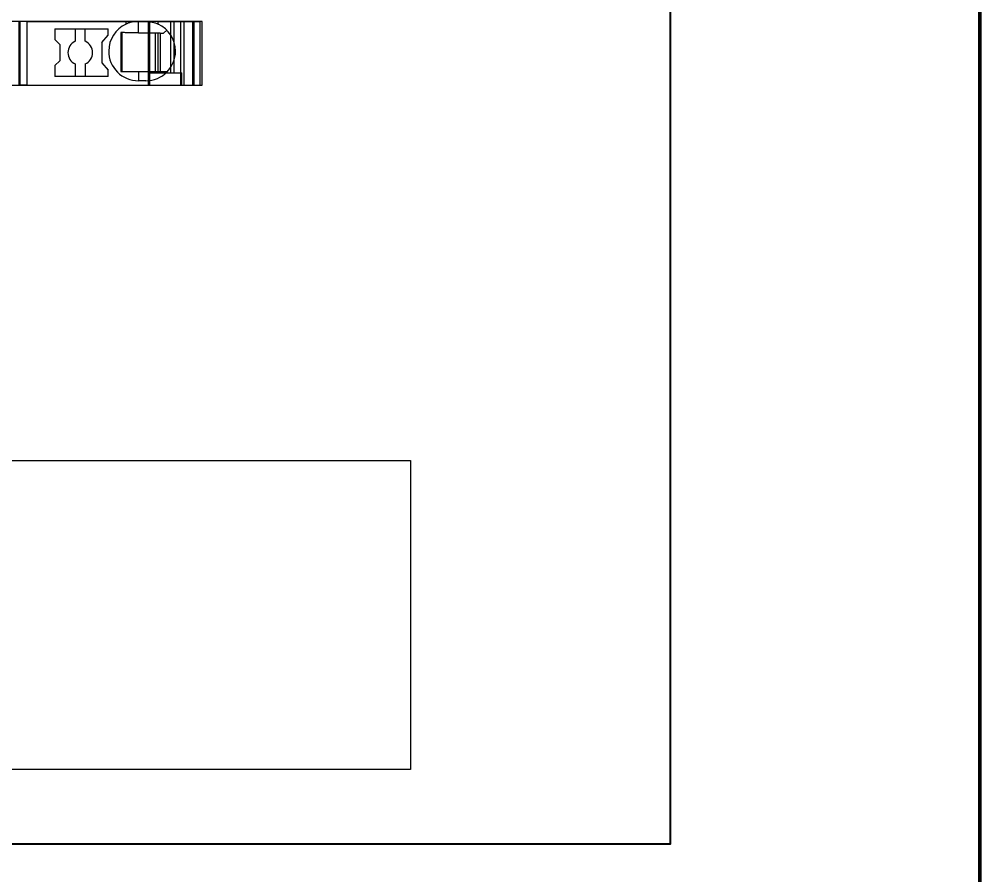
# Model space of a CAD drawing. Header units: millimetres. Extents: x 0 to 1680, y 0 to 1188.
# Drawn here: x 894.4 to 972, y 200.5 to 269.7 of the extents above; entities that cross this region are included whole.
import ezdxf
from ezdxf.enums import TextEntityAlignment as Align

# ---------------------------------------------------------------- set-up
doc = ezdxf.new("R2010")
doc.units = ezdxf.units.MM
for name, color, linetype, lineweight in [('EPLAN100', 7, 'Continuous', 13), ('EPLAN309', 5, 'Continuous', 5), ('EPLAN310', 5, 'Continuous', 5), ('EPLAN400', 5, 'Continuous', 9), ('EPLAN440', 73, 'Continuous', 9), ('EPLAN493', 5, 'Continuous', 5), ('EPLAN500', 7, 'Continuous', 9), ('EPLAN501', 7, 'Continuous', 9), ('EPLAN502', 7, 'Continuous', 9), ('EPLAN503', 7, 'Continuous', 9), ('EPLAN504', 7, 'Continuous', 9), ('MAIN-1', 7, 'Continuous', 5), ('MAIN-2', 7, 'Continuous', 5)]:
    doc.layers.add(name, color=color, linetype=linetype, lineweight=lineweight)
doc.styles.add('Tahoma', font='')
doc.styles.get('Tahoma').set_extended_font_data('Tahoma')

# ---------------------------------------------------------------- blocks, each defined once
blk = doc.blocks.new('EPLSYM_LibrarySPECIAL_Symbol12_Variant0_Placement8_24')
at = {"layer": 'EPLAN309', "lineweight": 13, "ltscale": 16}
blk.add_lwpolyline([(0, -5.15), (68.15, -5.15), (68.15, 0), (0, 0)], close=True, dxfattribs=at)
at = {"layer": 'EPLAN493', "color": 5, "style": 'Tahoma'}
blk.add_attdef('17_20450', text='', height=2.3478, dxfattribs=at).set_placement((0, -21.83478), align=Align.MIDDLE_RIGHT)
blk = doc.blocks.new('EPLSYM_LibrarySPECIAL_Symbol11_Variant0_Placement8')
at = {"layer": 'EPLAN310', "lineweight": 25, "ltscale": 16}
blk.add_lwpolyline([(0, -240), (150, -240), (150, 0), (0, 0)], close=True, dxfattribs=at)
at = {"layer": 'EPLAN400', "color": 5, "style": 'Tahoma'}
blk.add_attdef('17_20010', text='', height=2.2575, dxfattribs=at).set_placement((-1.5, -0.9515), align=Align.TOP_RIGHT)
at = {"layer": 'EPLAN440', "color": 73, "style": 'Tahoma'}
blk.add_attdef('17_20300', text='', height=1.6254, dxfattribs=at).set_placement((-1.5, -4.57508), align=Align.TOP_RIGHT)
at = {"layer": 'EPLAN500', "color": 7, "style": 'Tahoma'}
blk.add_attdef('17_20027', text='', height=1.6254, dxfattribs=at).set_placement((-1.5, -7.27508), align=Align.TOP_RIGHT)
at = {"layer": 'EPLAN501', "color": 7, "style": 'Tahoma'}
blk.add_attdef('17_20011', text='', height=1.6254, dxfattribs=at).set_placement((-1.5, -12.67508), align=Align.TOP_RIGHT)
at = {"layer": 'EPLAN502', "color": 7, "style": 'Tahoma'}
blk.add_attdef('17_20025', text='', height=1.6254, dxfattribs=at).set_placement((-1.5, -15.37508), align=Align.TOP_RIGHT)
at = {"layer": 'EPLAN503', "color": 7, "style": 'Tahoma'}
blk.add_attdef('17_20024', text='', height=1.6254, dxfattribs=at).set_placement((-1.5, -18.07508), align=Align.TOP_RIGHT)
at = {"layer": 'EPLAN504', "color": 7, "style": 'Tahoma'}
blk.add_attdef('17_20901[1]', text='', height=1.6254, dxfattribs=at).set_placement((-1.5, -9.97508), align=Align.TOP_RIGHT)

msp = doc.modelspace()

# ---------------------------------------------------------------- linework, layer by layer
at = {"layer": 'EPLAN100', "lineweight": 0, "ltscale": 4}
msp.add_line((926, 209), (816, 209), dxfattribs=at)
at = {"layer": 'EPLAN100', "lineweight": 50, "ltscale": 16}
msp.add_lwpolyline([(772, 173), (972, 173), (972, 473), (772, 473)], close=True, dxfattribs=at)
at = {"layer": 'EPLAN100', "lineweight": 0, "ltscale": 4}
msp.add_lwpolyline([(816, 209), (816, 234), (926, 234), (926, 209)], dxfattribs=at)
at = {"layer": 'MAIN-1'}
for p, q in [((895, 269.5), (894.367, 269.5)), ((894.367, 264.35), (894.367, 269.5)), ((895, 269.5), (903, 269.5)), ((895, 264.35), (895, 269.5)), ((903, 269.5), (904, 269.5)), ((903, 269.282), (903, 269.5)), ((903.283, 269.39), (903.222, 269.37)), ((903.347, 269.409), (903.283, 269.39)), ((903.413, 269.427), (903.347, 269.409)), ((903.481, 269.443), (903.413, 269.427)), ((903.551, 269.458), (903.481, 269.443)), ((903.622, 269.47), (903.551, 269.458)), ((903.696, 269.481), (903.622, 269.47)), ((903.771, 269.489), (903.696, 269.481)), ((903.847, 269.495), (903.771, 269.489)), ((903.923, 269.499), (903.847, 269.495)), ((904, 269.5), (903.923, 269.499)), ((904, 268.568), (904, 269.5)), ((904, 269.5), (904.6, 269.5)), ((904.6, 269.5), (904.677, 269.499)), ((905.6, 269.5), (904.6, 269.5)), ((904.677, 269.499), (904.753, 269.495)), ((904.753, 269.495), (904.829, 269.489)), ((904.829, 269.489), (904.904, 269.481)), ((904.904, 269.481), (904.978, 269.47)), ((904.978, 269.47), (905.049, 269.458)), ((905.049, 269.458), (905.119, 269.443)), ((905.119, 269.443), (905.187, 269.427)), ((905.187, 269.427), (905.253, 269.409)), ((905.253, 269.409), (905.317, 269.39)), ((905.317, 269.39), (905.378, 269.37)), ((905.6, 269.5), (909, 269.5)), ((905.6, 269.282), (905.6, 269.5)), ((909, 264.35), (909, 269.5)), ((897.25, 268.9), (897.25, 268.029)), ((897.25, 268.9), (901.55, 268.9)), ((898.9, 268.9), (898.9, 267.892)), ((899.7, 267.892), (899.7, 268.9)), ((901.55, 268.389), (901.55, 268.9)), ((903.052, 269.305), (903, 269.282)), ((903.106, 269.327), (903.052, 269.305)), ((903.163, 269.349), (903.106, 269.327)), ((903.222, 269.37), (903.163, 269.349)), ((905.378, 269.37), (905.437, 269.349)), ((905.437, 269.349), (905.494, 269.327)), ((905.494, 269.327), (905.548, 269.305)), ((905.548, 269.305), (905.6, 269.282)), ((906.033, 268.533), (906.297, 268.797)), ((897.65, 267.629), (897.25, 268.029)), ((901.05, 267.793), (901.55, 268.389)), ((902.574, 268.592), (902.574, 268.522)), ((902.635, 268.591), (902.574, 268.592)), ((902.574, 268.522), (902.575, 268.45)), ((902.575, 268.45), (902.576, 268.377)), ((902.576, 268.377), (902.577, 268.303)), ((902.577, 268.303), (902.577, 268.227)), ((902.577, 268.227), (902.578, 268.149)), ((902.578, 268.149), (902.579, 268.07)), ((902.579, 268.07), (902.58, 267.988)), ((902.58, 267.988), (902.58, 267.904)), ((902.58, 267.904), (902.581, 267.817)), ((902.696, 268.59), (902.635, 268.591)), ((902.671, 268.591), (902.671, 265.45)), ((902.759, 268.589), (902.696, 268.59)), ((902.822, 268.588), (902.759, 268.589)), ((902.887, 268.587), (902.822, 268.588)), ((902.953, 268.586), (902.887, 268.587)), ((903.021, 268.585), (902.953, 268.586)), ((903.09, 268.584), (903.021, 268.585)), ((903.16, 268.582), (903.09, 268.584)), ((903.233, 268.581), (903.16, 268.582)), ((903.307, 268.58), (903.233, 268.581)), ((903.385, 268.579), (903.307, 268.58)), ((903.464, 268.577), (903.385, 268.579)), ((903.547, 268.576), (903.464, 268.577)), ((903.632, 268.575), (903.547, 268.576)), ((903.72, 268.573), (903.632, 268.575)), ((903.812, 268.571), (903.72, 268.573)), ((903.905, 268.57), (903.812, 268.571)), ((904, 268.568), (903.905, 268.57)), ((904, 268.568), (906.033, 268.533)), ((905.35, 268.545), (905.35, 265.45)), ((905.6, 265.45), (905.6, 268.54)), ((905.75, 268.538), (905.75, 265.45)), ((897.65, 267.629), (897.65, 266.321)), ((901.05, 267.793), (901.05, 266.157)), ((902.581, 267.817), (902.581, 267.726)), ((902.581, 267.726), (902.582, 267.632)), ((902.582, 267.632), (902.582, 267.534)), ((902.582, 267.534), (902.583, 267.431)), ((902.583, 267.431), (902.583, 267.324)), ((902.583, 267.324), (902.583, 267.213)), ((902.583, 267.213), (902.583, 267.1)), ((902.583, 267.1), (902.583, 266.979)), ((897.65, 266.321), (897.25, 265.921)), ((902.581, 266.339), (902.58, 266.248)), ((902.582, 266.534), (902.581, 266.434)), ((902.581, 266.434), (902.581, 266.339)), ((902.583, 266.747), (902.582, 266.638)), ((902.582, 266.638), (902.582, 266.534)), ((902.583, 266.979), (902.583, 266.861)), ((902.583, 266.861), (902.583, 266.747)), ((897.25, 265.921), (897.25, 265.05)), ((898.9, 266.058), (898.9, 265.05)), ((899.7, 266.058), (899.7, 265.05)), ((901.05, 266.157), (901.55, 265.561)), ((901.55, 265.05), (901.55, 265.561)), ((902.573, 265.524), (902.572, 265.45)), ((902.574, 265.598), (902.573, 265.524)), ((902.575, 265.75), (902.574, 265.674)), ((902.574, 265.674), (902.574, 265.598)), ((902.576, 265.829), (902.575, 265.75)), ((902.577, 265.908), (902.576, 265.829)), ((902.578, 265.99), (902.577, 265.908)), ((902.579, 266.159), (902.578, 266.073)), ((902.578, 266.073), (902.578, 265.99)), ((902.58, 266.248), (902.579, 266.159)), ((901.55, 265.05), (897.25, 265.05)), ((902.572, 265.45), (902.633, 265.45)), ((902.633, 265.45), (902.695, 265.45)), ((902.695, 265.45), (902.759, 265.45)), ((902.759, 265.45), (902.823, 265.45)), ((902.823, 265.45), (902.889, 265.45)), ((902.889, 265.45), (902.955, 265.45)), ((902.955, 265.45), (903.024, 265.45)), ((903.024, 265.45), (903.093, 265.45)), ((903.093, 265.45), (903.165, 265.45)), ((903.165, 265.45), (903.239, 265.45)), ((903.239, 265.45), (903.314, 265.45)), ((903.314, 265.45), (903.392, 265.45)), ((903.392, 265.45), (903.472, 265.45)), ((903.472, 265.45), (903.555, 265.45)), ((903.555, 265.45), (903.64, 265.45)), ((903.64, 265.45), (903.727, 265.45)), ((903.727, 265.45), (903.817, 265.45)), ((903.817, 265.45), (903.908, 265.45)), ((903.908, 265.45), (904, 265.45)), ((904, 265.45), (904, 264.7)), ((904, 265.45), (906.25, 265.45)), ((906.297, 265.403), (906.25, 265.45)), ((895, 264.35), (894.367, 264.35)), ((895, 264.35), (909, 264.35)), ((904.6, 264.7), (904, 264.7)), ((907.5, 264.35), (907.5, 264.35))]:
    msp.add_line(p, q, dxfattribs=at)
for centre, radius, start, end in [((904, 267.1), 2.4, 114.62435, 179.99998), ((904.6, 267.1), 2.4, 0.00002, 65.37565), ((899.3, 266.975), 1, 113.57819, 179.99998), ((899.3, 266.975), 1, 0.00002, 66.42181), ((904, 267.1), 2.4, 179.99998, 270.00002), ((904.6, 267.1), 2.4, 270.00002, 0.00002), ((899.3, 266.975), 1, 179.99998, 246.42183), ((899.3, 266.975), 1, 293.57817, 0.00002)]:
    msp.add_arc(centre, radius, start, end, dxfattribs=at)
at = {"layer": 'MAIN-2'}
for p, q in [((894.414, 269.5), (894.414, 264.35)), ((904.8, 269.5), (904.8, 264.35)), ((904.898, 269.5), (904.898, 264.35)), ((906.6, 269.5), (906.6, 265.35)), ((906.9, 265.35), (906.9, 269.5)), ((907.4, 269.5), (907.4, 264.35)), ((907.709, 264.35), (907.709, 269.5)), ((908.4, 264.35), (908.4, 269.5)), ((908.47, 269.5), (908.47, 264.35)), ((902.671, 268.6), (902.574, 268.592)), ((902.671, 268.6), (902.671, 268.591)), ((905.35, 268.553), (902.671, 268.6)), ((905.35, 268.548), (905.35, 268.553)), ((905.6, 268.543), (905.35, 268.548)), ((905.35, 268.548), (905.35, 268.545)), ((905.6, 268.543), (905.6, 268.542)), ((905.75, 268.539), (905.6, 268.542)), ((905.6, 268.54), (905.6, 268.542)), ((905.75, 268.538), (905.75, 268.539)), ((905.75, 268.538), (906.033, 268.533)), ((905.75, 268.538), (905.75, 268.538)), ((904.8, 265.35), (907.5, 265.35)), ((905.35, 265.45), (905.35, 265.45)), ((905.6, 265.45), (905.6, 265.45)), ((906.297, 265.403), (906.297, 265.403)), ((907.5, 264.35), (907.5, 265.35))]:
    msp.add_line(p, q, dxfattribs=at)

# ---------------------------------------------------------------- block references
msp.add_blockref('EPLSYM_LibrarySPECIAL_Symbol11_Variant0_Placement8', (797, 443))
ref = msp.add_blockref('EPLSYM_LibrarySPECIAL_Symbol12_Variant0_Placement8_24', (841, 269.5))
ref.add_attrib('17_20450', '21', dxfattribs={"layer": 'EPLAN493', "color": 5, "height": 2.3478, "style": 'Tahoma'}).set_placement((840, 266.69), align=Align.MIDDLE_RIGHT)

doc.saveas('drawing.dxf')
